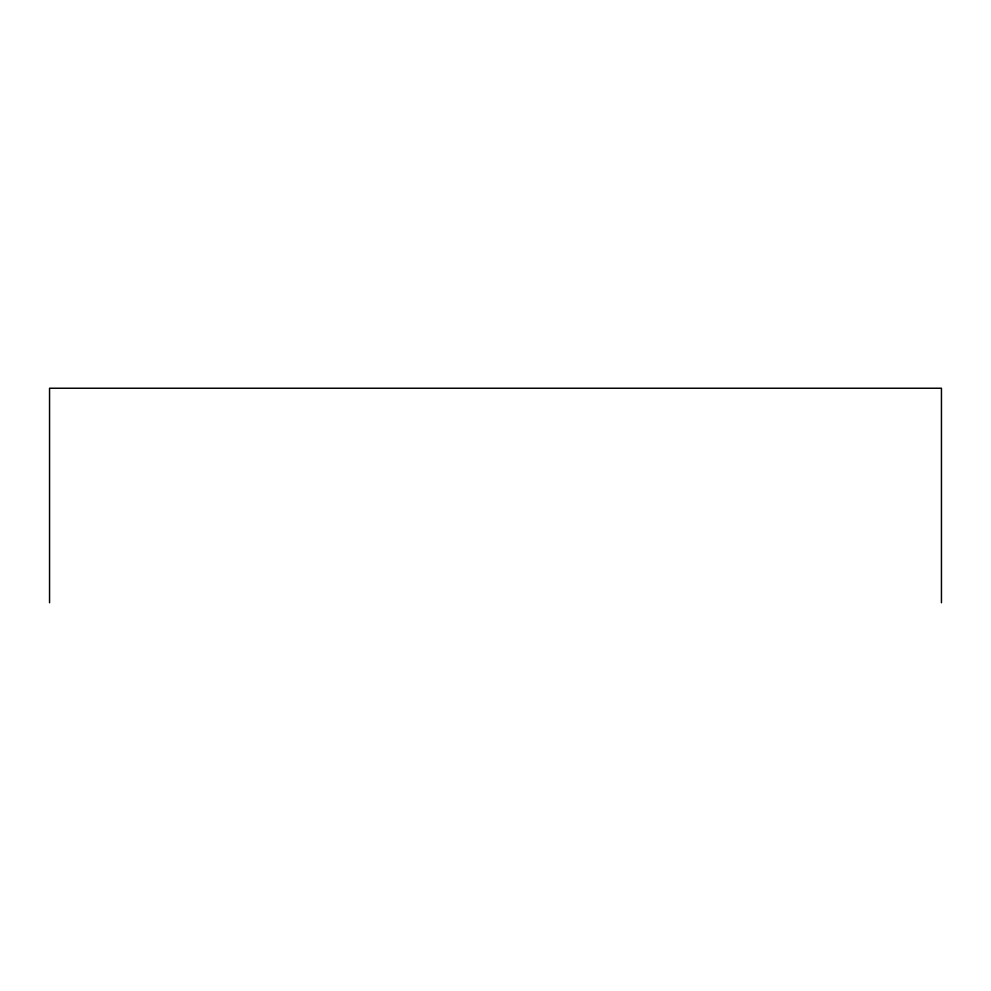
<?xml version="1.0" encoding="UTF-8"?>
<svg xmlns="http://www.w3.org/2000/svg" width="991" height="991" viewBox="0 0 991 991"><rect width="100%" height="100%" fill="white"/><g stroke="black" fill="none" stroke-linecap="round" stroke-linejoin="round"><path stroke-width="1.49" d="M941.45 602.763L941.45 388.237L49.55 388.237L49.55 602.763"/></g></svg>
